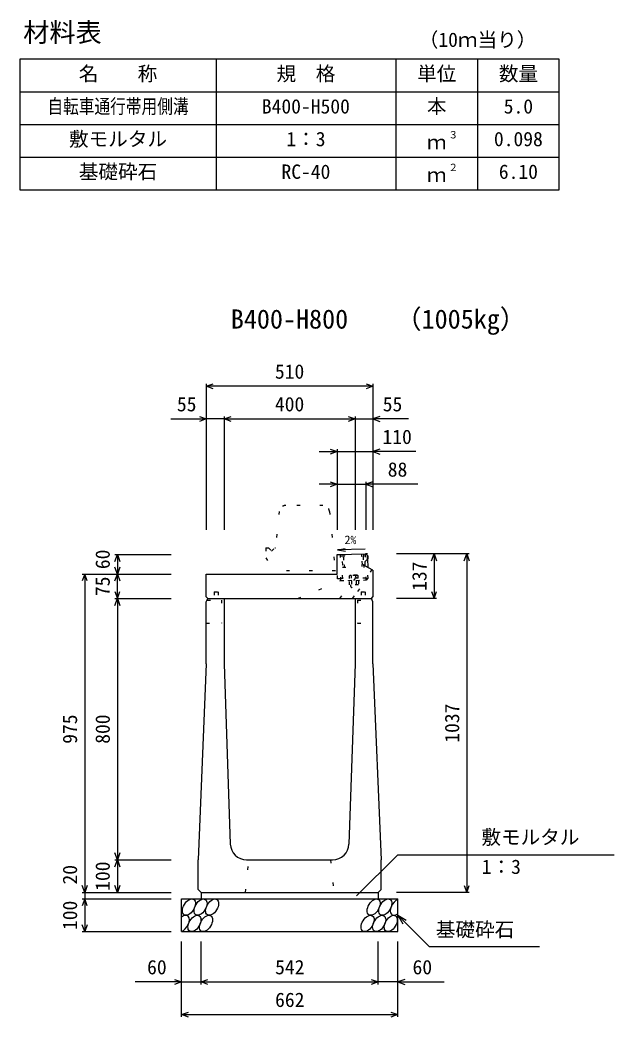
# Model space of a CAD drawing. Units: millimetres, scale not verified. Extents: x -12600 to 12600, y -5940 to 5940.
# Drawn here: x 3375 to 5192, y -340 to 2713 of the extents above; entities that cross this region are included whole.
import ezdxf
from ezdxf.enums import TextEntityAlignment as Align

# ---------------------------------------------------------------- set-up
doc = ezdxf.new("R2010")
doc.units = ezdxf.units.MM
doc.header["$LTSCALE"] = 40
doc.linetypes.add('DOTTED', pattern=[1.75, 0.25, -1.5])
for name, color, linetype, lineweight in [('0-0_DIM', 7, 'Continuous', 25), ('0-2_HATCH', 6, 'Continuous', 25), ('0-3_HYO', 3, 'Continuous', 25), ('0-4_HYO2', 4, 'Continuous', 25), ('0-5_OUTLINE', 3, 'Continuous', 25), ('0-6_OUTLINE2', 4, 'DOTTED', 25), ('0-7_TXT', 7, 'Continuous', 25)]:
    doc.layers.add(name, color=color, linetype=linetype, lineweight=lineweight)
doc.styles.add('ＭＳ ゴシック', font='')
doc.styles.get('ＭＳ ゴシック').set_extended_font_data('MS Gothic')

msp = doc.modelspace()

# ---------------------------------------------------------------- linework, layer by layer
at = {"layer": '0-0_DIM'}
for p, q in [((3945, 1598.96), (3945, 1151.46)), ((4455, 1591.46), (3945, 1591.46)), ((4455, 1598.96), (4455, 1151.46)), ((4000, 1498.96), (4000, 1151.46)), ((4400, 1498.96), (4400, 1151.46)), ((3836.62, 1491.46), (3945, 1491.46)), ((4000, 1491.46), (3945, 1491.46)), ((4000, 1491.46), (4400, 1491.46)), ((4400, 1491.46), (4455, 1491.46)), ((4563.38, 1491.46), (4455, 1491.46)), ((4290, 1391.46), (4345, 1391.46)), ((4345, 1398.96), (4345, 1151.46)), ((4345, 1391.46), (4455, 1391.46)), ((4586.52, 1391.46), (4455, 1391.46)), ((4345, 1291.46), (4290, 1291.46)), ((4345, 1291.46), (4433, 1291.46)), ((4433, 1298.96), (4433, 1151.46)), ((4591.78, 1291.46), (4433, 1291.46)), ((3665.5, 1076.46), (3838, 1076.46)), ((3673, 1076.46), (3673, 1016.46)), ((4749.5, 1078.46), (4527, 1078.46)), ((4642, 1078.46), (4642, 941.46)), ((4742, 1078.46), (4742, 41.46)), ((3565.5, 1016.46), (3838, 1016.46)), ((3573, 1016.46), (3573, 41.46)), ((3673, 941.46), (3673, 1016.46)), ((3665.5, 941.46), (3838, 941.46)), ((3673, 941.46), (3673, 141.46)), ((4649.5, 941.46), (4527, 941.46)), ((4404.77, 30.65), (4531, 156.89)), ((4531, 156.89), (5192.46, 156.89)), ((3665.5, 141.46), (3838, 141.46)), ((3673, 141.46), (3673, 41.46)), ((3565.5, 41.46), (3838, 41.46)), ((3573, 41.46), (3573, 21.46)), ((4749.5, 41.46), (4527, 41.46)), ((3565.5, 21.46), (3838, 21.46)), ((3573, 21.46), (3573, -78.54)), ((4531, -28.54), (4626.76, -124.29)), ((4531, -28.54), (4556.98, -43.54)), ((4531, -28.54), (4546, -54.52)), ((3565.5, -78.54), (3838, -78.54)), ((3869, -339.9), (3869, -108.54)), ((3929, -239.9), (3929, -108.54)), ((4471, -239.9), (4471, -108.54)), ((4531, -339.9), (4531, -108.54)), ((4626.76, -124.29), (4964.31, -124.29)), ((3869, -232.4), (3727.21, -232.4)), ((3869, -232.4), (3929, -232.4)), ((3929, -232.4), (4471, -232.4)), ((4531, -232.4), (4471, -232.4)), ((4531, -232.4), (4672.79, -232.4)), ((3869, -332.4), (4531, -332.4))]:
    msp.add_line(p, q, dxfattribs=at)
for points in [[(3966.14, 1583.77), (3945, 1591.46), (3966.14, 1599.16)], [(4433.86, 1599.16), (4455, 1591.46), (4433.86, 1583.77)], [(3923.86, 1499.16), (3945, 1491.46), (3923.86, 1483.77)], [(4021.14, 1483.77), (4000, 1491.46), (4021.14, 1499.16)], [(4378.86, 1499.16), (4400, 1491.46), (4378.86, 1483.77)], [(4476.14, 1499.16), (4455, 1491.46), (4476.14, 1483.77)], [(4323.86, 1399.16), (4345, 1391.46), (4323.86, 1383.77)], [(4476.14, 1399.16), (4455, 1391.46), (4476.14, 1383.77)], [(4323.86, 1299.16), (4345, 1291.46), (4323.86, 1283.77)], [(4454.14, 1299.16), (4433, 1291.46), (4454.14, 1283.77)], [(3665.3, 1055.32), (3673, 1076.46), (3680.7, 1055.32)], [(4634.3, 1057.32), (4642, 1078.46), (4649.7, 1057.32)], [(4734.3, 1057.32), (4742, 1078.46), (4749.7, 1057.32)], [(3580.7, 995.32), (3573, 1016.46), (3565.3, 995.32)], [(3680.7, 1037.61), (3673, 1016.46), (3665.3, 1037.61)], [(3665.3, 995.32), (3673, 1016.46), (3680.7, 995.32)], [(3665.3, 962.61), (3673, 941.46), (3680.7, 962.61)], [(4634.3, 962.61), (4642, 941.46), (4649.7, 962.61)], [(3665.3, 920.32), (3673, 941.46), (3680.7, 920.32)], [(3680.7, 162.61), (3673, 141.46), (3665.3, 162.61)], [(3665.3, 120.32), (3673, 141.46), (3680.7, 120.32)], [(3580.7, 62.61), (3573, 41.46), (3565.3, 62.61)], [(3680.7, 62.61), (3673, 41.46), (3665.3, 62.61)], [(4734.3, 62.61), (4742, 41.46), (4749.7, 62.61)], [(3580.7, 0.32), (3573, 21.46), (3565.3, 0.32)], [(3580.7, -57.39), (3573, -78.54), (3565.3, -57.39)], [(3847.86, -224.71), (3869, -232.4), (3847.86, -240.1)], [(3950.14, -240.1), (3929, -232.4), (3950.14, -224.71)], [(4449.86, -224.71), (4471, -232.4), (4449.86, -240.1)], [(4552.14, -224.71), (4531, -232.4), (4552.14, -240.1)], [(3890.14, -340.1), (3869, -332.4), (3890.14, -324.71)], [(4509.86, -324.71), (4531, -332.4), (4509.86, -340.1)]]:
    msp.add_lwpolyline(points, dxfattribs=at)
at = {"layer": '0-2_HATCH', "linetype": 'DOTTED'}
for p, q in [((4433.93, 998.28), (4432.28, 1078.26)), ((4362.32, 1002.81), (4361.46, 1044.8)), ((4361.6, 1037.8), (4426.59, 1039.14)), ((4426.44, 1046.14), (4427.31, 1004.15)), ((4385.5, 1012.66), (4383.04, 1010.74)), ((4383.19, 1003.24), (4383.04, 1010.74)), ((4383.43, 1011.09), (4385.5, 1012.66)), ((4406.74, 1013.1), (4385.5, 1012.66)), ((4389.44, 1003.37), (4389.28, 1010.87)), ((4403.19, 1003.65), (4403.03, 1011.15)), ((4408.87, 1011.61), (4406.74, 1013.1)), ((4409.43, 1003.78), (4409.28, 1011.28)), ((4439.82, 1003.4), (4439.14, 1036.65)), ((4355.84, 1001.68), (4346.84, 1001.49)), ((4433.8, 1004.28), (4355.82, 1002.68)), ((4379.94, 997.17), (4412.93, 997.85)), ((4382.87, 983.23), (4382.61, 995.73)), ((4410.58, 983.8), (4382.87, 983.23)), ((4409.43, 1003.78), (4383.19, 1003.24)), ((4389.54, 995.87), (4389.8, 983.37)), ((4403.39, 996.15), (4403.65, 983.66)), ((4410.32, 996.3), (4410.58, 983.8)), ((4412.93, 997.85), (4412.96, 996.35)), ((4433.82, 1003.28), (4439.82, 1003.4))]:
    msp.add_line(p, q, dxfattribs=at)
at = {"layer": '0-2_HATCH'}
msp.add_line((4438.6, 1063.02), (4439.14, 1036.65), dxfattribs=at)
at = {"layer": '0-2_HATCH', "linetype": 'DOTTED'}
for points in [[(4346.84, 1001.49), (4345.3, 1076.48), (4354.3, 1076.66)], [(4354.3, 1076.66), (4355.94, 996.68), (4433.93, 998.28)], [(4361.46, 1044.8), (4362.46, 1044.82), (4361.96, 1068.82), (4360.96, 1068.8), (4360.82, 1075.79), (4425.8, 1077.13)], [(4365.82, 1075.9), (4365.96, 1068.9), (4364.96, 1068.88), (4365.45, 1044.88), (4366.45, 1044.9), (4366.6, 1037.91)], [(4421.59, 1039.04), (4421.44, 1046.04), (4422.44, 1046.06), (4421.95, 1070.05), (4420.95, 1070.03), (4420.81, 1077.03)], [(4425.8, 1077.13), (4425.95, 1070.13), (4424.95, 1070.11), (4425.44, 1046.12), (4426.44, 1046.14)], [(4438.6, 1063.02), (4438.28, 1078.39), (4432.28, 1078.26)], [(4412.96, 996.35), (4379.97, 995.67), (4379.94, 997.17)]]:
    msp.add_lwpolyline(points, dxfattribs=at)
for centre, radius, start, end in [((4386.23, 1007.52), 4.53, 47.57461, 134.78335), ((4396.53, 992.73), 19.53, 70.56972, 111.78823), ((4406.22, 1007.93), 4.53, 47.57461, 134.78335), ((4396.72, 983.51), 11, 181.1783, 1.1783)]:
    msp.add_arc(centre, radius, start, end, dxfattribs=at)
at = {"layer": '0-2_HATCH'}
for centre in [(3891.89, -3.54), (3927.37, -3.54), (3962.84, -3.54), (4457.05, -3.54), (4492.52, -3.54), (3908.77, -53.54), (3944.25, -53.54), (4438.45, -53.54), (4473.93, -53.54), (4509.41, -53.54)]:
    msp.add_ellipse(centre, major_axis=(14.54, 23.54), ratio=0.5792, dxfattribs=at)
for centre, start_param, end_param in [((4528, -3.54), 0.6666252, 4.1103269), ((3873.3, -53.54), 3.7419964, 7.318141)]:
    msp.add_ellipse(centre, major_axis=(14.54, 23.54), ratio=0.5792, start_param=start_param, end_param=end_param, dxfattribs=at)
at = {"layer": '0-3_HYO'}
for p, q in [((3975, 2593.36), (3975, 2193.36)), ((4525, 2593.36), (4525, 2193.36)), ((4775, 2593.36), (4775, 2193.36)), ((3375, 2493.36), (5025, 2493.36))]:
    msp.add_line(p, q, dxfattribs=at)
msp.add_lwpolyline([(3375, 2193.36), (5025, 2193.36), (5025, 2593.36), (3375, 2593.36)], close=True, dxfattribs=at)
at = {"layer": '0-4_HYO2'}
for p, q in [((3375, 2393.36), (5025, 2393.36)), ((3375, 2293.36), (5025, 2293.36))]:
    msp.add_line(p, q, dxfattribs=at)
at = {"layer": '0-5_OUTLINE', "linetype": 'DOTTED'}
for p, q in [((4301.9, 1226.46), (4188.1, 1226.46)), ((4168.19, 1208.41), (4157, 1096.46)), ((4321.8, 1208.45), (4340, 1026.46)), ((4127, 1096.46), (4127, 1066.46)), ((4127, 1096.46), (4135, 1096.46)), ((4127, 1066.46), (4150, 1026.46)), ((4340, 1026.46), (4150, 1026.46))]:
    msp.add_line(p, q, dxfattribs=at)
at = {"layer": '0-5_OUTLINE'}
for p, q in [((4345, 1076.46), (4433, 1078.28)), ((4345, 1016.46), (4345, 1076.46)), ((4433, 1078.28), (4439, 1072.4)), ((4439, 1072.4), (4439, 1063.47)), ((4455, 1028.4), (4430, 1041.4)), ((4455, 1028.4), (4455, 946.46)), ((3950, 941.46), (3945, 946.46)), ((3945, 931.46), (3950, 941.46)), ((3945, 741.46), (3945, 931.46)), ((3950, 941.46), (4450, 941.46)), ((4000, 941.46), (4000, 741.46)), ((4400, 941.46), (4400, 741.46)), ((4450, 941.46), (4455, 946.46)), ((4455, 931.46), (4450, 941.46)), ((4455, 741.46), (4455, 931.46)), ((3945, 741.46), (3920, 141.46)), ((4000, 741.46), (4018.39, 189.8)), ((4400, 741.46), (4381.61, 189.8)), ((4455, 741.46), (4480, 141.46)), ((3920, 50.46), (3920, 141.46)), ((4068.36, 141.46), (4331.64, 141.46)), ((4480, 50.46), (4480, 141.46)), ((3929, 41.46), (3920, 50.46)), ((3929, 41.46), (3929, 21.46)), ((4471, 41.46), (4471, 21.46)), ((3869, 21.46), (4531, 21.46)), ((3869, -78.54), (3869, 21.46)), ((4531, -78.54), (4531, 21.46)), ((3869, -78.54), (4531, -78.54))]:
    msp.add_line(p, q, dxfattribs=at)
at = {"layer": '0-5_OUTLINE', "linetype": 'DOTTED'}
msp.add_lwpolyline([(4135, 1096.46), (4145, 1086.46), (4155, 1096.46), (4157, 1096.46)], dxfattribs=at)
at = {"layer": '0-5_OUTLINE'}
for points in [[(4439, 1063.47), (4430, 1053.47), (4430, 1041.4)], [(3945, 946.46), (3945, 1016.46), (4345, 1016.46)], [(3929, 41.46), (4471, 41.46), (4480, 50.46)]]:
    msp.add_lwpolyline(points, dxfattribs=at)
at = {"layer": '0-5_OUTLINE', "linetype": 'DOTTED'}
for centre, start, end in [((4188.1, 1206.46), 90, 174.40835), ((4301.9, 1206.46), 4.08463, 90)]:
    msp.add_arc(centre, 20, start, end, dxfattribs=at)
at = {"layer": '0-5_OUTLINE'}
for centre, start, end in [((4068.36, 191.46), 181.90915, 270), ((4331.64, 191.46), 270, 358.09085)]:
    msp.add_arc(centre, 50, start, end, dxfattribs=at)
at = {"layer": '0-6_OUTLINE2'}
for p, q in [((4353.79, 941.46), (4430, 1041.4)), ((4451.33, 1030.31), (4394.19, 941.46)), ((4224.57, 941.46), (4355.94, 996.68)), ((4392.8, 941.46), (4439.81, 1003.4)), ((3969, 961.96), (3981, 961.96)), ((3969, 961.96), (3969, 936.96)), ((3981, 961.96), (3981, 936.96)), ((4419, 961.96), (4431, 961.96)), ((4419, 961.96), (4419, 936.96)), ((4431, 961.96), (4431, 936.96)), ((3947.75, 936.96), (3992, 936.96)), ((3992, 936.96), (3992, 866.46)), ((4408, 936.96), (4408, 866.46)), ((4408, 936.96), (4452.25, 936.96)), ((3945, 866.46), (3992, 866.46)), ((4408, 866.46), (4455, 866.46)), ((4065, 41.46), (4075, 141.46)), ((4325, 141.46), (4335, 41.46))]:
    msp.add_line(p, q, dxfattribs=at)
at = {"layer": '0-7_TXT'}
msp.add_line((4346.72, 1090.4), (4370.44, 1086.72), dxfattribs=at)
msp.add_lwpolyline([(4431.28, 1092.14), (4346.72, 1090.4), (4370.26, 1095.05)], dxfattribs=at)

# ---------------------------------------------------------------- texts
at = {"layer": '0-0_DIM', "style": 'ＭＳ ゴシック'}
for s, p in [('510', (4155, 1601.46)), ('55', (3855.16, 1501.46)), ('400', (4155, 1501.46)), ('55', (4484.84, 1501.46)), ('110', (4484.02, 1401.46)), ('88', (4500.19, 1301.46)), ('敷モルタル', (4786.6, 175.62)), ('1：3', (4787.6, 84.93)), ('基礎砕石', (4647.32, -107.12)), ('60', (3764, -222.4)), ('542', (4155.53, -222.4)), ('60', (4576, -222.4)), ('662', (4155.53, -322.4))]:
    msp.add_text(s, height=43.99, dxfattribs=at).set_placement(p, align=Align.BOTTOM_LEFT)
for s, p in [('60', (3663, 1031.46)), ('137', (4632, 964.96)), ('75', (3663, 948.96)), ('1037', (4732, 499.96)), ('975', (3563, 496.71)), ('800', (3663, 496.71)), ('20', (3563, 65.78)), ('100', (3663, 46.46)), ('100', (3563, -73.54))]:
    msp.add_text(s, height=43.99, rotation=90, dxfattribs=at).set_placement(p, align=Align.BOTTOM_LEFT)
at = {"layer": '0-7_TXT', "style": 'ＭＳ ゴシック'}
for s, height, p in [('材料表', 58.65, (3385, 2628.36)), ('（10ｍ当り）', 43.99, (4595, 2617.36)), ('名\u3000\u3000称', 43.99, (3555, 2513.36)), ('規\u3000格', 43.99, (4160, 2513.36)), ('単位', 43.99, (4590, 2513.36)), ('数量', 43.99, (4840, 2513.36)), ('本', 43.99, (4620, 2413.36)), ('B400-H500', 43.99, (4115, 2413.36)), ('5.0', 43.99, (4855, 2413.36)), ('敷モルタル', 43.99, (3525, 2313.36)), ('1：3', 43.99, (4190, 2313.36)), ('３', 21.99, (4685.54, 2343.73)), ('0.098', 43.99, (4825, 2313.36)), ('ｍ', 43.99, (4620, 2303.36)), ('基礎砕石', 43.99, (3555, 2213.36)), ('RC-40', 43.99, (4175, 2213.36)), ('２', 21.99, (4685.54, 2243.73)), ('6.10', 43.99, (4840, 2213.36)), ('ｍ', 43.99, (4620, 2203.36)), ('（1005kg）', 58.65, (4523.7, 1750.44)), ('B400-H800', 58.65, (4020, 1750.44)), ('2%', 26.39, (4368.18, 1100.21))]:
    msp.add_text(s, height=height, dxfattribs=at).set_placement(p, align=Align.BOTTOM_LEFT)
at = {"layer": '0-7_TXT', "style": 'ＭＳ ゴシック', "width": 0.8}
msp.add_text('自転車通行帯用側溝', height=43.99, dxfattribs=at).set_placement((3459, 2413.36), align=Align.BOTTOM_LEFT)

doc.saveas('drawing.dxf')
